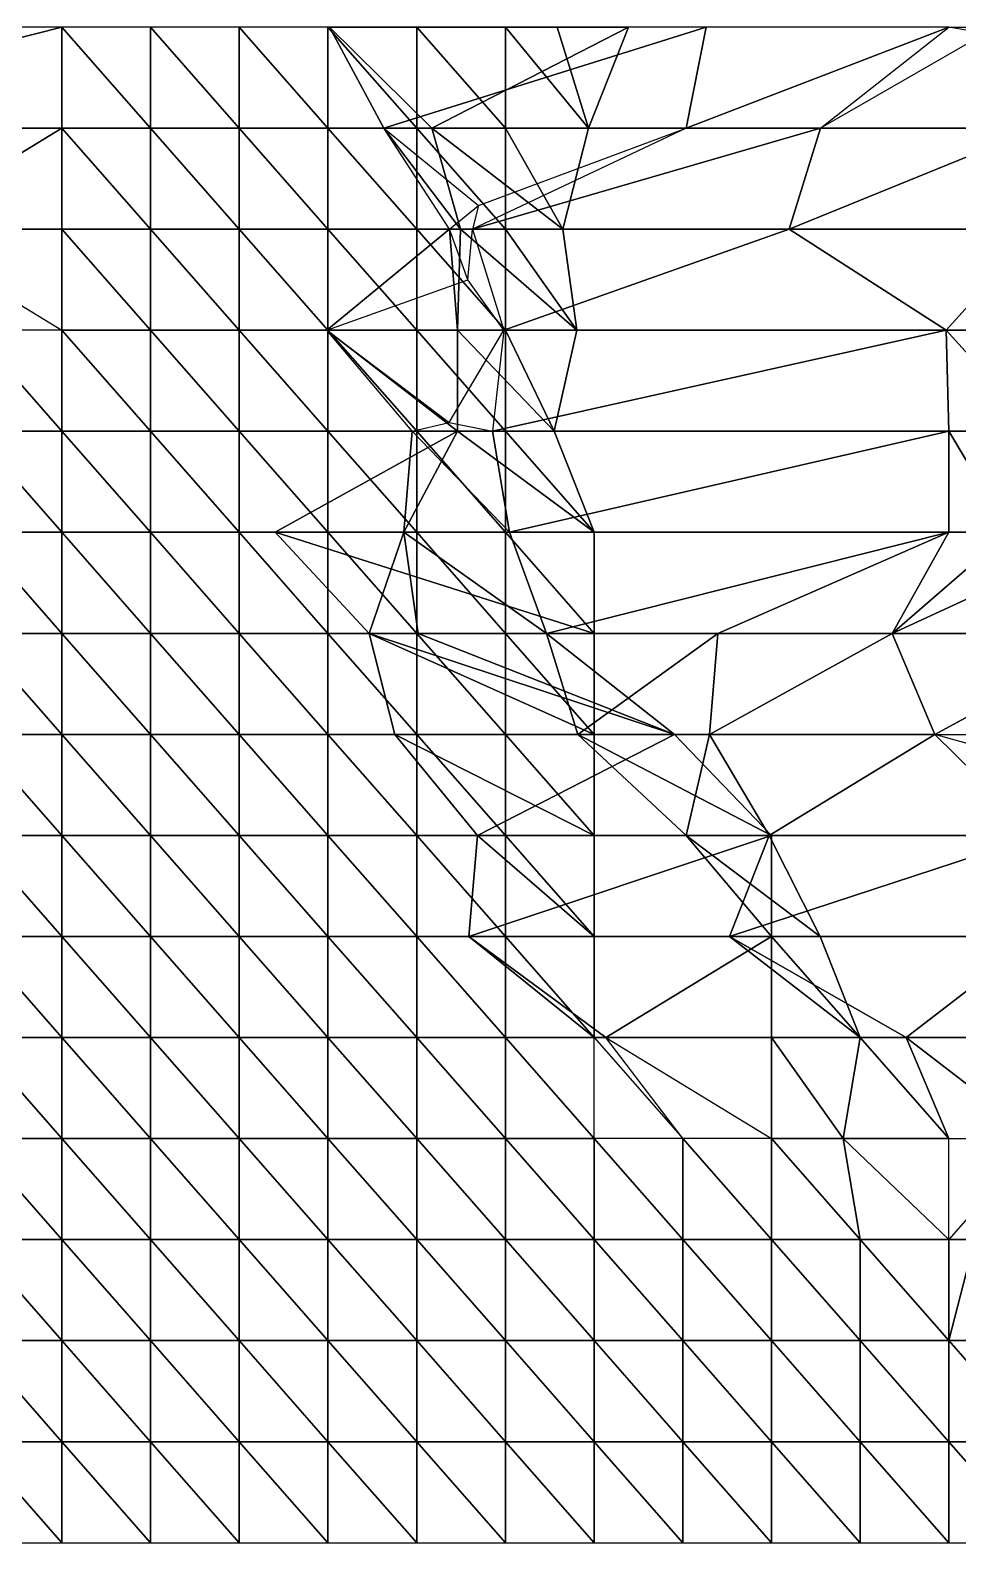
# Model space of a CAD drawing. Header units: metres. Extents: x -317 to 276, y -240 to 234.
# Drawn here: x 179.4 to 234.4, y -240 to -150.2 of the extents above; entities that cross this region are included whole.
import ezdxf

# ---------------------------------------------------------------- set-up
doc = ezdxf.new("R2010")
doc.units = ezdxf.units.M

msp = doc.modelspace()

# ---------------------------------------------------------------- linework, layer by layer
for points in [[(157.53711, -156, -617.8545), (181.2464, -156, -586.9699), (181.2464, -150, -586.9699), (181.2465, -149.9999, -586.9698)], [(157.53711, -156, -617.8545), (181.2464, -150, -586.9699), (162.7826, -150, -608.2527), (162.7827, -149.9999, -608.25256)], [(181.2464, -150, -586.9699), (186.5119, -156, -589.84644), (186.5119, -150, -589.84644), (186.51201, -149.9999, -589.8463)], [(181.2464, -150, -586.9699), (181.2464, -156, -586.9699), (186.5119, -156, -589.84644), (186.51201, -155.9999, -589.8463)], [(186.5119, -150, -589.84644), (191.7774, -156, -592.723), (191.7774, -150, -592.723), (191.77751, -149.9999, -592.7229)], [(186.5119, -150, -589.84644), (186.5119, -156, -589.84644), (191.7774, -156, -592.723), (191.77751, -155.9999, -592.7229)], [(191.7774, -150, -592.723), (197.04291, -156, -595.5996), (197.04291, -150, -595.5996), (197.04301, -149.9999, -595.5995)], [(191.7774, -150, -592.723), (191.7774, -156, -592.723), (197.04291, -156, -595.5996), (197.04301, -155.9999, -595.5995)], [(197.04291, -150, -595.5996), (202.30835, -156, -598.47614), (202.30835, -150, -598.47614), (202.30846, -149.9999, -598.476)], [(197.04291, -150, -595.5996), (197.04291, -156, -595.5996), (202.30835, -156, -598.47614), (202.30846, -155.9999, -598.476)], [(203.21448, -156, -634.3624), (200.35791, -156, -652.1063), (197.14294, -150, -657.9913), (197.14305, -149.9999, -657.99115)], [(203.21448, -156, -634.3624), (197.14294, -150, -657.9913), (214.8899, -150, -612.9907), (214.89, -149.9999, -612.9906)], [(200.35791, -156, -652.1063), (219.49854, -150, -629.5846), (197.14294, -150, -657.9913), (197.14305, -149.9999, -657.99115)], [(200.35791, -156, -652.1063), (218.31409, -156, -631.7527), (219.49854, -150, -629.5846), (219.49864, -149.9999, -629.5845)], [(202.30835, -150, -598.47614), (207.57385, -156, -601.35266), (207.57385, -150, -601.35266), (207.57396, -149.9999, -601.35254)], [(202.30835, -150, -598.47614), (202.30835, -156, -598.47614), (207.57385, -156, -601.35266), (207.57396, -155.9999, -601.35254)], [(212.50098, -156, -604.84875), (203.21448, -156, -634.3624), (214.8899, -150, -612.9907), (214.89, -149.9999, -612.9906)], [(207.57385, -150, -601.35266), (212.50098, -156, -604.84875), (210.63965, -150, -608.2558), (210.63976, -149.9999, -608.2557)], [(207.57385, -150, -601.35266), (207.57385, -156, -601.35266), (212.50098, -156, -604.84875), (212.50108, -155.9999, -604.84863)], [(212.50098, -156, -604.84875), (214.8899, -150, -612.9907), (210.63965, -150, -608.2558), (210.63976, -149.9999, -608.2557)], [(218.31409, -156, -631.7527), (226.28693, -156, -629.6735), (233.90137, -150, -615.7355), (233.90147, -149.9999, -615.73535)], [(218.31409, -156, -631.7527), (233.90137, -150, -615.7355), (219.49854, -150, -629.5846), (219.49864, -149.9999, -629.5845)], [(236.05823, -150.375, -618.04486), (226.28693, -156, -629.6735), (239.16687, -156, -618.612), (239.16698, -155.9999, -618.6119)], [(238.65924, -150, -619.5412), (236.05823, -150.375, -618.04486), (233.90137, -150, -615.7355), (233.90147, -149.9999, -615.73535)], [(171.41223, -162, -592.4562), (181.2464, -156, -586.9699), (157.53711, -156, -617.8545), (157.53722, -155.9999, -617.8544)], [(171.41223, -162, -592.4562), (181.2464, -162, -586.9699), (181.2464, -156, -586.9699), (181.2465, -155.9999, -586.9698)], [(181.2464, -156, -586.9699), (186.5119, -162, -589.84644), (186.5119, -156, -589.84644), (186.51201, -155.9999, -589.8463)], [(181.2464, -156, -586.9699), (181.2464, -162, -586.9699), (186.5119, -162, -589.84644), (186.51201, -161.9999, -589.8463)], [(186.5119, -156, -589.84644), (191.7774, -162, -592.723), (191.7774, -156, -592.723), (191.77751, -155.9999, -592.7229)], [(186.5119, -156, -589.84644), (186.5119, -162, -589.84644), (191.7774, -162, -592.723), (191.77751, -161.9999, -592.7229)], [(191.7774, -156, -592.723), (197.04291, -162, -595.5996), (197.04291, -156, -595.5996), (197.04301, -155.9999, -595.5995)], [(191.7774, -156, -592.723), (191.7774, -162, -592.723), (197.04291, -162, -595.5996), (197.04301, -161.9999, -595.5995)], [(197.04291, -156, -595.5996), (202.30835, -162, -598.47614), (202.30835, -156, -598.47614), (202.30846, -155.9999, -598.476)], [(197.04291, -156, -595.5996), (197.04291, -162, -595.5996), (202.30835, -162, -598.47614), (202.30846, -161.9999, -598.476)], [(204.90656, -162, -631.2651), (204.24976, -162, -644.98236), (200.35791, -156, -652.1063), (200.35802, -155.9999, -652.1062)], [(204.90656, -162, -631.2651), (200.35791, -156, -652.1063), (203.21448, -156, -634.3624), (203.21458, -155.9999, -634.3623)], [(200.35791, -156, -652.1063), (205.96912, -160.59183, -648.0926), (218.31409, -156, -631.7527), (218.3142, -155.9999, -631.75256)], [(202.30835, -156, -598.47614), (207.57385, -162, -601.35266), (207.57385, -156, -601.35266), (207.57396, -155.9999, -601.35254)], [(202.30835, -156, -598.47614), (202.30835, -162, -598.47614), (207.57385, -162, -601.35266), (207.57396, -161.9999, -601.35254)], [(210.97809, -162, -607.63635), (204.90656, -162, -631.2651), (203.21448, -156, -634.3624), (203.21458, -155.9999, -634.3623)], [(210.97809, -162, -607.63635), (203.21448, -156, -634.3624), (212.50098, -156, -604.84875), (212.50108, -155.9999, -604.84863)], [(205.62341, -162, -654.98285), (224.42566, -162, -633.08057), (226.28693, -156, -629.6735), (226.28703, -155.9999, -629.6734)], [(205.62341, -162, -654.98285), (226.28693, -156, -629.6735), (218.31409, -156, -631.7527), (218.3142, -155.9999, -631.75256)], [(207.57385, -156, -601.35266), (210.97809, -162, -607.63635), (212.50098, -156, -604.84875), (212.50108, -155.9999, -604.84863)], [(207.57385, -156, -601.35266), (207.57385, -162, -601.35266), (210.97809, -162, -607.63635), (210.9782, -161.9999, -607.6362)], [(224.42566, -162, -633.08057), (239.16687, -162, -618.612), (239.16687, -156, -618.612), (239.16698, -155.9999, -618.6119)], [(224.42566, -162, -633.08057), (239.16687, -156, -618.612), (226.28693, -156, -629.6735), (226.28703, -155.9999, -629.6734)], [(205.96912, -160.59183, -648.0926), (205.62341, -162, -654.98285), (204.24976, -162, -644.98236), (204.24986, -161.9999, -644.98224)], [(171.41223, -162, -592.4562), (181.2464, -168, -586.9699), (181.2464, -162, -586.9699), (181.2465, -161.9999, -586.9698)], [(181.2464, -162, -586.9699), (186.5119, -168, -589.84644), (186.5119, -162, -589.84644), (186.51201, -161.9999, -589.8463)], [(181.2464, -162, -586.9699), (181.2464, -168, -586.9699), (186.5119, -168, -589.84644), (186.51201, -167.9999, -589.8463)], [(186.5119, -162, -589.84644), (191.7774, -168, -592.723), (191.7774, -162, -592.723), (191.77751, -161.9999, -592.7229)], [(186.5119, -162, -589.84644), (186.5119, -168, -589.84644), (191.7774, -168, -592.723), (191.77751, -167.9999, -592.7229)], [(191.7774, -162, -592.723), (197.04291, -168, -595.5996), (197.04291, -162, -595.5996), (197.04301, -161.9999, -595.5995)], [(191.7774, -162, -592.723), (191.7774, -168, -592.723), (197.04291, -168, -595.5996), (197.04301, -167.9999, -595.5995)], [(204.7373, -168, -631.5748), (196.97375, -168, -658.30096), (204.24976, -162, -644.98236), (204.24986, -161.9999, -644.98224)], [(204.24976, -162, -644.98236), (196.97375, -168, -658.30096), (205.34357, -165, -652.9457), (205.34367, -164.9999, -652.94556)], [(197.04291, -162, -595.5996), (202.30835, -168, -598.47614), (202.30835, -162, -598.47614), (202.30846, -161.9999, -598.476)], [(197.04291, -162, -595.5996), (197.04291, -168, -595.5996), (202.30835, -168, -598.47614), (202.30846, -167.9999, -598.476)], [(202.30835, -162, -598.47614), (207.57385, -168, -601.35266), (207.57385, -162, -601.35266), (207.57396, -161.9999, -601.35254)], [(202.30835, -162, -598.47614), (202.30835, -168, -598.47614), (207.57385, -168, -601.35266), (207.57396, -167.9999, -601.35254)], [(204.7373, -168, -631.5748), (204.24976, -162, -644.98236), (204.90656, -162, -631.2651), (204.90666, -161.9999, -631.26495)], [(211.8241, -168, -606.08765), (204.7373, -168, -631.5748), (204.90656, -162, -631.2651), (204.90666, -161.9999, -631.26495)], [(211.8241, -168, -606.08765), (204.90656, -162, -631.2651), (210.97809, -162, -607.63635), (210.9782, -161.9999, -607.6362)], [(207.48474, -168, -651.57574), (205.34357, -165, -652.9457), (205.62341, -162, -654.98285), (205.62352, -161.9999, -654.9827)], [(207.48474, -168, -651.57574), (224.42566, -162, -633.08057), (205.62341, -162, -654.98285), (205.62352, -161.9999, -654.9827)], [(207.48474, -168, -651.57574), (233.73212, -168, -616.04517), (224.42566, -162, -633.08057), (224.42577, -161.9999, -633.08044)], [(207.57385, -162, -601.35266), (211.8241, -168, -606.08765), (210.97809, -162, -607.63635), (210.9782, -161.9999, -607.6362)], [(207.57385, -162, -601.35266), (207.57385, -168, -601.35266), (211.8241, -168, -606.08765), (211.8242, -167.9999, -606.0875)], [(233.73212, -168, -616.04517), (239.16687, -162, -618.612), (224.42566, -162, -633.08057), (224.42577, -161.9999, -633.08044)], [(233.73212, -168, -616.04517), (239.16687, -168, -618.612), (239.16687, -162, -618.612), (239.16698, -161.9999, -618.6119)], [(175.9809, -168, -584.0934), (181.2464, -174, -586.9699), (181.2464, -168, -586.9699), (181.2465, -167.9999, -586.9698)], [(175.9809, -168, -584.0934), (175.9809, -174, -584.0934), (181.2464, -174, -586.9699), (181.2465, -173.9999, -586.9698)], [(181.2464, -168, -586.9699), (186.5119, -174, -589.84644), (186.5119, -168, -589.84644), (186.51201, -167.9999, -589.8463)], [(181.2464, -168, -586.9699), (181.2464, -174, -586.9699), (186.5119, -174, -589.84644), (186.51201, -173.9999, -589.8463)], [(186.5119, -168, -589.84644), (191.7774, -174, -592.723), (191.7774, -168, -592.723), (191.77751, -167.9999, -592.7229)], [(186.5119, -168, -589.84644), (186.5119, -174, -589.84644), (191.7774, -174, -592.723), (191.77751, -173.9999, -592.7229)], [(191.7774, -168, -592.723), (197.04291, -174, -595.5996), (197.04291, -168, -595.5996), (197.04301, -167.9999, -595.5995)], [(191.7774, -168, -592.723), (191.7774, -174, -592.723), (197.04291, -174, -595.5996), (197.04301, -173.9999, -595.5995)], [(204.7373, -174, -631.5748), (202.04999, -174, -649.0089), (196.97375, -168, -658.30096), (196.97386, -167.9999, -658.30084)], [(204.7373, -174, -631.5748), (196.97375, -168, -658.30096), (204.7373, -168, -631.5748), (204.73741, -167.9999, -631.5747)], [(196.97375, -168, -658.30096), (204.23486, -173.47058, -651.2671), (207.48474, -168, -651.57574), (207.48485, -167.9999, -651.5756)], [(197.04291, -168, -595.5996), (202.30835, -174, -598.47614), (202.30835, -168, -598.47614), (202.30846, -167.9999, -598.476)], [(197.04291, -168, -595.5996), (197.04291, -174, -595.5996), (202.30835, -174, -598.47614), (202.30846, -173.9999, -598.476)], [(202.30835, -168, -598.47614), (207.57385, -174, -601.35266), (207.57385, -168, -601.35266), (207.57396, -167.9999, -601.35254)], [(202.30835, -168, -598.47614), (202.30835, -174, -598.47614), (207.57385, -174, -601.35266), (207.57396, -173.9999, -601.35254)], [(210.47046, -174, -608.56555), (204.7373, -174, -631.5748), (204.7373, -168, -631.5748), (204.73741, -167.9999, -631.5747)], [(210.47046, -174, -608.56555), (204.7373, -168, -631.5748), (211.8241, -168, -606.08765), (211.8242, -167.9999, -606.0875)], [(206.80786, -174, -652.8147), (233.90137, -174, -615.7355), (233.73212, -168, -616.04517), (233.73222, -167.9999, -616.04504)], [(206.80786, -174, -652.8147), (233.73212, -168, -616.04517), (207.48474, -168, -651.57574), (207.48485, -167.9999, -651.5756)], [(207.57385, -168, -601.35266), (210.47046, -174, -608.56555), (211.8241, -168, -606.08765), (211.8242, -167.9999, -606.0875)], [(207.57385, -168, -601.35266), (207.57385, -174, -601.35266), (210.47046, -174, -608.56555), (210.47057, -173.9999, -608.5654)], [(233.73212, -168, -616.04517), (239.16687, -174, -618.612), (239.16687, -168, -618.612), (239.16698, -167.9999, -618.6119)], [(233.73212, -168, -616.04517), (233.90137, -174, -615.7355), (239.16687, -174, -618.612), (239.16698, -173.9999, -618.6119)], [(175.9809, -174, -584.0934), (181.2464, -180, -586.9699), (181.2464, -174, -586.9699), (181.2465, -173.9999, -586.9698)], [(175.9809, -174, -584.0934), (175.9809, -180, -584.0934), (181.2464, -180, -586.9699), (181.2465, -179.9999, -586.9698)], [(181.2464, -174, -586.9699), (186.5119, -180, -589.84644), (186.5119, -174, -589.84644), (186.51201, -173.9999, -589.8463)], [(181.2464, -174, -586.9699), (181.2464, -180, -586.9699), (186.5119, -180, -589.84644), (186.51201, -179.9999, -589.8463)], [(186.5119, -174, -589.84644), (191.7774, -180, -592.723), (191.7774, -174, -592.723), (191.77751, -173.9999, -592.7229)], [(186.5119, -174, -589.84644), (186.5119, -180, -589.84644), (191.7774, -180, -592.723), (191.77751, -179.9999, -592.7229)], [(191.7774, -174, -592.723), (197.04291, -180, -595.5996), (197.04291, -174, -595.5996), (197.04301, -173.9999, -595.5995)], [(191.7774, -174, -592.723), (191.7774, -180, -592.723), (197.04291, -180, -595.5996), (197.04301, -179.9999, -595.5995)], [(212.83936, -180, -604.22925), (193.90796, -180, -651.3979), (204.7373, -174, -631.5748), (204.73741, -173.9999, -631.5747)], [(204.7373, -174, -631.5748), (193.90796, -180, -651.3979), (201.54236, -180, -649.9381), (201.54247, -179.9999, -649.938)], [(197.04291, -174, -595.5996), (202.30835, -180, -598.47614), (202.30835, -174, -598.47614), (202.30846, -173.9999, -598.476)], [(197.04291, -174, -595.5996), (197.04291, -180, -595.5996), (202.30835, -180, -598.47614), (202.30846, -179.9999, -598.476)], [(204.7373, -174, -631.5748), (201.54236, -180, -649.9381), (202.04999, -174, -649.0089), (202.0501, -173.9999, -649.0088)], [(202.04999, -174, -649.0089), (201.54236, -180, -649.9381), (207.82312, -180, -650.9563), (207.82323, -179.9999, -650.9562)], [(204.23486, -173.47058, -651.2671), (206.80786, -174, -652.8147), (202.04999, -174, -649.0089), (202.0501, -173.9999, -649.0088)], [(202.04999, -174, -649.0089), (207.82312, -180, -650.9563), (206.80786, -174, -652.8147), (206.80797, -173.9999, -652.8146)], [(202.30835, -174, -598.47614), (207.57385, -180, -601.35266), (207.57385, -174, -601.35266), (207.57396, -173.9999, -601.35254)], [(202.30835, -174, -598.47614), (202.30835, -180, -598.47614), (207.57385, -180, -601.35266), (207.57396, -179.9999, -601.35254)], [(212.83936, -180, -604.22925), (204.7373, -174, -631.5748), (210.47046, -174, -608.56555), (210.47057, -173.9999, -608.5654)], [(207.82312, -180, -650.9563), (233.90137, -174, -615.7355), (206.80786, -174, -652.8147), (206.80797, -173.9999, -652.8146)], [(207.57385, -174, -601.35266), (212.83936, -180, -604.22925), (210.47046, -174, -608.56555), (210.47057, -173.9999, -608.5654)], [(207.57385, -174, -601.35266), (207.57385, -180, -601.35266), (212.83936, -180, -604.22925), (212.83946, -179.9999, -604.2291)], [(207.82312, -180, -650.9563), (233.90137, -180, -615.7355), (233.90137, -174, -615.7355), (233.90147, -173.9999, -615.73535)], [(233.90137, -174, -615.7355), (237.47473, -180, -621.70935), (239.16687, -174, -618.612), (239.16698, -173.9999, -618.6119)], [(233.90137, -174, -615.7355), (233.90137, -180, -615.7355), (237.47473, -180, -621.70935), (237.47484, -179.9999, -621.7092)], [(175.9809, -180, -584.0934), (181.2464, -186, -586.9699), (181.2464, -180, -586.9699), (181.2465, -179.9999, -586.9698)], [(175.9809, -180, -584.0934), (175.9809, -186, -584.0934), (181.2464, -186, -586.9699), (181.2465, -185.9999, -586.9698)], [(181.2464, -180, -586.9699), (186.5119, -186, -589.84644), (186.5119, -180, -589.84644), (186.51201, -179.9999, -589.8463)], [(181.2464, -180, -586.9699), (181.2464, -186, -586.9699), (186.5119, -186, -589.84644), (186.51201, -185.9999, -589.8463)], [(186.5119, -180, -589.84644), (191.7774, -186, -592.723), (191.7774, -180, -592.723), (191.77751, -179.9999, -592.7229)], [(186.5119, -180, -589.84644), (186.5119, -186, -589.84644), (191.7774, -186, -592.723), (191.77751, -185.9999, -592.7229)], [(191.7774, -180, -592.723), (197.04291, -186, -595.5996), (197.04291, -180, -595.5996), (197.04301, -179.9999, -595.5995)], [(191.7774, -180, -592.723), (191.7774, -186, -592.723), (197.04291, -186, -595.5996), (197.04301, -185.9999, -595.5995)], [(212.83936, -186, -604.22925), (199.49182, -186, -641.17664), (193.90796, -180, -651.3979), (193.90807, -179.9999, -651.39777)], [(212.83936, -186, -604.22925), (193.90796, -180, -651.3979), (212.83936, -180, -604.22925), (212.83946, -179.9999, -604.2291)], [(201.54236, -180, -649.9381), (193.90796, -180, -651.3979), (199.49182, -186, -641.17664), (199.49193, -185.9999, -641.1765)], [(197.04291, -180, -595.5996), (202.30835, -186, -598.47614), (202.30835, -180, -598.47614), (202.30846, -179.9999, -598.476)], [(197.04291, -180, -595.5996), (197.04291, -186, -595.5996), (202.30835, -186, -598.47614), (202.30846, -185.9999, -598.476)], [(201.54236, -180, -649.9381), (199.49182, -186, -641.17664), (202.38843, -186, -648.38947), (202.38853, -185.9999, -648.38934)], [(201.54236, -180, -649.9381), (210.02283, -186, -646.92975), (207.82312, -180, -650.9563), (207.82323, -179.9999, -650.9562)], [(201.54236, -180, -649.9381), (202.38843, -186, -648.38947), (210.02283, -186, -646.92975), (210.02293, -185.9999, -646.9296)], [(202.30835, -180, -598.47614), (207.57385, -186, -601.35266), (207.57385, -180, -601.35266), (207.57396, -179.9999, -601.35254)], [(202.30835, -180, -598.47614), (202.30835, -186, -598.47614), (207.57385, -186, -601.35266), (207.57396, -185.9999, -601.35254)], [(207.57385, -180, -601.35266), (212.83936, -186, -604.22925), (212.83936, -180, -604.22925), (212.83946, -179.9999, -604.2291)], [(207.57385, -180, -601.35266), (207.57385, -186, -601.35266), (212.83936, -186, -604.22925), (212.83946, -185.9999, -604.2291)], [(210.02283, -186, -646.92975), (233.90137, -180, -615.7355), (207.82312, -180, -650.9563), (207.82323, -179.9999, -650.9562)], [(210.02283, -186, -646.92975), (220.19543, -186, -640.824), (233.90137, -180, -615.7355), (233.90147, -179.9999, -615.73535)], [(233.90137, -180, -615.7355), (220.19543, -186, -640.824), (230.53717, -186, -634.40845), (230.53728, -185.9999, -634.4083)], [(233.90137, -180, -615.7355), (230.53717, -186, -634.40845), (237.47473, -180, -621.70935), (237.47484, -179.9999, -621.7092)], [(230.53717, -186, -634.40845), (244.09393, -186, -622.10803), (243.5863, -180, -623.03723), (243.58641, -179.9999, -623.0371)], [(230.53717, -186, -634.40845), (243.5863, -180, -623.03723), (237.47473, -180, -621.70935), (237.47484, -179.9999, -621.7092)], [(175.9809, -186, -584.0934), (181.2464, -192, -586.9699), (181.2464, -186, -586.9699), (181.2465, -185.9999, -586.9698)], [(175.9809, -186, -584.0934), (175.9809, -192, -584.0934), (181.2464, -192, -586.9699), (181.2465, -191.9999, -586.9698)], [(181.2464, -186, -586.9699), (186.5119, -192, -589.84644), (186.5119, -186, -589.84644), (186.51201, -185.9999, -589.8463)], [(181.2464, -186, -586.9699), (181.2464, -192, -586.9699), (186.5119, -192, -589.84644), (186.51201, -191.9999, -589.8463)], [(186.5119, -186, -589.84644), (191.7774, -192, -592.723), (191.7774, -186, -592.723), (191.77751, -185.9999, -592.7229)], [(186.5119, -186, -589.84644), (186.5119, -192, -589.84644), (191.7774, -192, -592.723), (191.77751, -191.9999, -592.7229)], [(191.7774, -186, -592.723), (197.04291, -192, -595.5996), (197.04291, -186, -595.5996), (197.04301, -185.9999, -595.5995)], [(191.7774, -186, -592.723), (191.7774, -192, -592.723), (197.04291, -192, -595.5996), (197.04301, -191.9999, -595.5995)], [(197.04291, -186, -595.5996), (202.30835, -192, -598.47614), (202.30835, -186, -598.47614), (202.30846, -185.9999, -598.476)], [(197.04291, -186, -595.5996), (197.04291, -192, -595.5996), (202.30835, -192, -598.47614), (202.30846, -191.9999, -598.476)], [(212.83936, -192, -604.22925), (201.01471, -192, -638.38904), (199.49182, -186, -641.17664), (199.49193, -185.9999, -641.1765)], [(212.83936, -192, -604.22925), (199.49182, -186, -641.17664), (212.83936, -186, -604.22925), (212.83946, -185.9999, -604.2291)], [(217.61725, -192, -620.5133), (202.38843, -186, -648.38947), (199.49182, -186, -641.17664), (199.49193, -185.9999, -641.1765)], [(217.61725, -192, -620.5133), (199.49182, -186, -641.17664), (201.01471, -192, -638.38904), (201.01482, -191.9999, -638.3889)], [(202.30835, -186, -598.47614), (207.57385, -192, -601.35266), (207.57385, -186, -601.35266), (207.57396, -185.9999, -601.35254)], [(202.30835, -186, -598.47614), (202.30835, -192, -598.47614), (207.57385, -192, -601.35266), (207.57396, -191.9999, -601.35254)], [(210.02283, -186, -646.92975), (202.38843, -186, -648.38947), (217.61725, -192, -620.5133), (217.61736, -191.9999, -620.5132)], [(207.57385, -186, -601.35266), (212.83936, -192, -604.22925), (212.83936, -186, -604.22925), (212.83946, -185.9999, -604.2291)], [(207.57385, -186, -601.35266), (207.57385, -192, -601.35266), (212.83936, -192, -604.22925), (212.83946, -191.9999, -604.2291)], [(211.88416, -192, -643.52264), (220.19543, -186, -640.824), (210.02283, -186, -646.92975), (210.02293, -185.9999, -646.9296)], [(210.02283, -186, -646.92975), (217.61725, -192, -620.5133), (211.88416, -192, -643.52264), (211.88426, -191.9999, -643.5225)], [(211.88416, -192, -643.52264), (219.6878, -192, -641.7532), (220.19543, -186, -640.824), (220.19554, -185.9999, -640.82385)], [(219.6878, -192, -641.7532), (233.07532, -192, -629.76245), (230.53717, -186, -634.40845), (230.53728, -185.9999, -634.4083)], [(219.6878, -192, -641.7532), (230.53717, -186, -634.40845), (220.19543, -186, -640.824), (220.19554, -185.9999, -640.82385)], [(233.07532, -192, -629.76245), (244.09393, -186, -622.10803), (230.53717, -186, -634.40845), (230.53728, -185.9999, -634.4083)], [(233.07532, -192, -629.76245), (244.09393, -192, -622.10803), (244.09393, -186, -622.10803), (244.09404, -185.9999, -622.1079)], [(175.9809, -192, -584.0934), (181.2464, -198, -586.9699), (181.2464, -192, -586.9699), (181.2465, -191.9999, -586.9698)], [(175.9809, -192, -584.0934), (175.9809, -198, -584.0934), (181.2464, -198, -586.9699), (181.2465, -197.9999, -586.9698)], [(181.2464, -192, -586.9699), (186.5119, -198, -589.84644), (186.5119, -192, -589.84644), (186.51201, -191.9999, -589.8463)], [(181.2464, -192, -586.9699), (181.2464, -198, -586.9699), (186.5119, -198, -589.84644), (186.51201, -197.9999, -589.8463)], [(186.5119, -192, -589.84644), (191.7774, -198, -592.723), (191.7774, -192, -592.723), (191.77751, -191.9999, -592.7229)], [(186.5119, -192, -589.84644), (186.5119, -198, -589.84644), (191.7774, -198, -592.723), (191.77751, -197.9999, -592.7229)], [(191.7774, -192, -592.723), (197.04291, -198, -595.5996), (197.04291, -192, -595.5996), (197.04301, -191.9999, -595.5995)], [(191.7774, -192, -592.723), (191.7774, -198, -592.723), (197.04291, -198, -595.5996), (197.04301, -197.9999, -595.5995)], [(197.04291, -192, -595.5996), (202.30835, -198, -598.47614), (202.30835, -192, -598.47614), (202.30846, -191.9999, -598.476)], [(197.04291, -192, -595.5996), (197.04291, -198, -595.5996), (202.30835, -198, -598.47614), (202.30846, -197.9999, -598.476)], [(212.83936, -198, -604.22925), (205.92181, -198, -629.4067), (201.01471, -192, -638.38904), (201.01482, -191.9999, -638.3889)], [(212.83936, -198, -604.22925), (201.01471, -192, -638.38904), (212.83936, -192, -604.22925), (212.83946, -191.9999, -604.2291)], [(205.92181, -198, -629.4067), (217.61725, -192, -620.5133), (201.01471, -192, -638.38904), (201.01482, -191.9999, -638.3889)], [(202.30835, -192, -598.47614), (207.57385, -198, -601.35266), (207.57385, -192, -601.35266), (207.57396, -191.9999, -601.35254)], [(202.30835, -192, -598.47614), (202.30835, -198, -598.47614), (207.57385, -198, -601.35266), (207.57396, -197.9999, -601.35254)], [(205.92181, -198, -629.4067), (223.37036, -198, -609.9823), (217.61725, -192, -620.5133), (217.61736, -191.9999, -620.5132)], [(207.57385, -192, -601.35266), (212.83936, -198, -604.22925), (212.83936, -192, -604.22925), (212.83946, -191.9999, -604.2291)], [(207.57385, -192, -601.35266), (207.57385, -198, -601.35266), (212.83936, -198, -604.22925), (212.83946, -197.9999, -604.2291)], [(223.37036, -198, -609.9823), (218.31409, -198, -631.7527), (211.88416, -192, -643.52264), (211.88426, -191.9999, -643.5225)], [(223.37036, -198, -609.9823), (211.88416, -192, -643.52264), (217.61725, -192, -620.5133), (217.61736, -191.9999, -620.5132)], [(219.6878, -192, -641.7532), (211.88416, -192, -643.52264), (218.31409, -198, -631.7527), (218.3142, -197.9999, -631.75256)], [(219.6878, -192, -641.7532), (218.31409, -198, -631.7527), (223.24121, -198, -635.2487), (223.24132, -197.9999, -635.2486)], [(223.24121, -198, -635.2487), (233.07532, -192, -629.76245), (219.6878, -192, -641.7532), (219.68791, -191.9999, -641.75305)], [(223.24121, -198, -635.2487), (239.16687, -198, -618.612), (233.07532, -192, -629.76245), (233.07542, -191.9999, -629.7623)], [(239.16687, -198, -618.612), (243.79614, -195, -622.3149), (233.07532, -192, -629.76245), (233.07542, -191.9999, -629.7623)], [(175.9809, -198, -584.0934), (181.2464, -204, -586.9699), (181.2464, -198, -586.9699), (181.2465, -197.9999, -586.9698)], [(175.9809, -198, -584.0934), (175.9809, -204, -584.0934), (181.2464, -204, -586.9699), (181.2465, -203.9999, -586.9698)], [(181.2464, -198, -586.9699), (186.5119, -204, -589.84644), (186.5119, -198, -589.84644), (186.51201, -197.9999, -589.8463)], [(181.2464, -198, -586.9699), (181.2464, -204, -586.9699), (186.5119, -204, -589.84644), (186.51201, -203.9999, -589.8463)], [(186.5119, -198, -589.84644), (191.7774, -204, -592.723), (191.7774, -198, -592.723), (191.77751, -197.9999, -592.7229)], [(186.5119, -198, -589.84644), (186.5119, -204, -589.84644), (191.7774, -204, -592.723), (191.77751, -203.9999, -592.7229)], [(191.7774, -198, -592.723), (197.04291, -204, -595.5996), (197.04291, -198, -595.5996), (197.04301, -197.9999, -595.5995)], [(191.7774, -198, -592.723), (191.7774, -204, -592.723), (197.04291, -204, -595.5996), (197.04301, -203.9999, -595.5995)], [(197.04291, -198, -595.5996), (202.30835, -204, -598.47614), (202.30835, -198, -598.47614), (202.30846, -197.9999, -598.476)], [(197.04291, -198, -595.5996), (197.04291, -204, -595.5996), (202.30835, -204, -598.47614), (202.30846, -203.9999, -598.476)], [(202.30835, -198, -598.47614), (207.57385, -204, -601.35266), (207.57385, -198, -601.35266), (207.57396, -197.9999, -601.35254)], [(202.30835, -198, -598.47614), (202.30835, -204, -598.47614), (207.57385, -204, -601.35266), (207.57396, -203.9999, -601.35254)], [(212.83936, -204, -604.22925), (205.41418, -204, -630.3359), (205.92181, -198, -629.4067), (205.92192, -197.9999, -629.40656)], [(205.41418, -204, -630.3359), (223.37036, -204, -609.9823), (223.37036, -198, -609.9823), (223.37047, -197.9999, -609.9822)], [(205.41418, -204, -630.3359), (223.37036, -198, -609.9823), (205.92181, -198, -629.4067), (205.92192, -197.9999, -629.40656)], [(212.83936, -204, -604.22925), (205.92181, -198, -629.4067), (212.83936, -198, -604.22925), (212.83946, -197.9999, -604.2291)], [(207.57385, -198, -601.35266), (212.83936, -204, -604.22925), (212.83936, -198, -604.22925), (212.83946, -197.9999, -604.2291)], [(207.57385, -198, -601.35266), (207.57385, -204, -601.35266), (212.83936, -204, -604.22925), (212.83946, -203.9999, -604.2291)], [(223.37036, -204, -609.9823), (226.2669, -204, -617.1952), (218.31409, -198, -631.7527), (218.3142, -197.9999, -631.75256)], [(223.37036, -204, -609.9823), (218.31409, -198, -631.7527), (223.37036, -198, -609.9823), (223.37047, -197.9999, -609.9822)], [(226.2669, -204, -617.1952), (223.24121, -198, -635.2487), (218.31409, -198, -631.7527), (218.3142, -197.9999, -631.75256)], [(226.2669, -204, -617.1952), (220.87225, -204, -639.585), (223.24121, -198, -635.2487), (223.24132, -197.9999, -635.2486)], [(220.87225, -204, -639.585), (239.16687, -204, -618.612), (239.16687, -198, -618.612), (239.16698, -197.9999, -618.6119)], [(220.87225, -204, -639.585), (239.16687, -198, -618.612), (223.24121, -198, -635.2487), (223.24132, -197.9999, -635.2486)], [(175.9809, -204, -584.0934), (181.2464, -210, -586.9699), (181.2464, -204, -586.9699), (181.2465, -203.9999, -586.9698)], [(175.9809, -204, -584.0934), (175.9809, -210, -584.0934), (181.2464, -210, -586.9699), (181.2465, -209.9999, -586.9698)], [(181.2464, -204, -586.9699), (186.5119, -210, -589.84644), (186.5119, -204, -589.84644), (186.51201, -203.9999, -589.8463)], [(181.2464, -204, -586.9699), (181.2464, -210, -586.9699), (186.5119, -210, -589.84644), (186.51201, -209.9999, -589.8463)], [(186.5119, -204, -589.84644), (191.7774, -210, -592.723), (191.7774, -204, -592.723), (191.77751, -203.9999, -592.7229)], [(186.5119, -204, -589.84644), (186.5119, -210, -589.84644), (191.7774, -210, -592.723), (191.77751, -209.9999, -592.7229)], [(191.7774, -204, -592.723), (197.04291, -210, -595.5996), (197.04291, -204, -595.5996), (197.04301, -203.9999, -595.5995)], [(191.7774, -204, -592.723), (191.7774, -210, -592.723), (197.04291, -210, -595.5996), (197.04301, -209.9999, -595.5995)], [(197.04291, -204, -595.5996), (202.30835, -210, -598.47614), (202.30835, -204, -598.47614), (202.30846, -203.9999, -598.476)], [(197.04291, -204, -595.5996), (197.04291, -210, -595.5996), (202.30835, -210, -598.47614), (202.30846, -209.9999, -598.476)], [(202.30835, -204, -598.47614), (207.57385, -210, -601.35266), (207.57385, -204, -601.35266), (207.57396, -203.9999, -601.35254)], [(202.30835, -204, -598.47614), (202.30835, -210, -598.47614), (207.57385, -210, -601.35266), (207.57396, -209.9999, -601.35254)], [(212.83936, -210, -604.22925), (213.5362, -210, -615.4686), (205.41418, -204, -630.3359), (205.41429, -203.9999, -630.33575)], [(212.83936, -210, -604.22925), (205.41418, -204, -630.3359), (212.83936, -204, -604.22925), (212.83946, -203.9999, -604.2291)], [(213.5362, -210, -615.4686), (223.37036, -204, -609.9823), (205.41418, -204, -630.3359), (205.41429, -203.9999, -630.33575)], [(207.57385, -204, -601.35266), (212.83936, -210, -604.22925), (212.83936, -204, -604.22925), (212.83946, -203.9999, -604.2291)], [(207.57385, -204, -601.35266), (207.57385, -210, -601.35266), (212.83936, -210, -604.22925), (212.83946, -209.9999, -604.2291)], [(213.5362, -210, -615.4686), (223.37036, -210, -609.9823), (223.37036, -204, -609.9823), (223.37047, -203.9999, -609.9822)], [(228.63586, -210, -612.8589), (231.36322, -210, -620.3815), (220.87225, -204, -639.585), (220.87236, -203.9999, -639.5849)], [(228.63586, -210, -612.8589), (220.87225, -204, -639.585), (226.2669, -204, -617.1952), (226.26701, -203.9999, -617.19507)], [(231.36322, -210, -620.3815), (239.16687, -204, -618.612), (220.87225, -204, -639.585), (220.87236, -203.9999, -639.5849)], [(223.37036, -204, -609.9823), (228.63586, -210, -612.8589), (226.2669, -204, -617.1952), (226.26701, -203.9999, -617.19507)], [(223.37036, -204, -609.9823), (223.37036, -210, -609.9823), (228.63586, -210, -612.8589), (228.63597, -209.9999, -612.85876)], [(231.36322, -210, -620.3815), (239.16687, -210, -618.612), (239.16687, -204, -618.612), (239.16698, -203.9999, -618.6119)], [(175.9809, -210, -584.0934), (181.2464, -216, -586.9699), (181.2464, -210, -586.9699), (181.2465, -209.9999, -586.9698)], [(175.9809, -210, -584.0934), (175.9809, -216, -584.0934), (181.2464, -216, -586.9699), (181.2465, -215.9999, -586.9698)], [(181.2464, -210, -586.9699), (186.5119, -216, -589.84644), (186.5119, -210, -589.84644), (186.51201, -209.9999, -589.8463)], [(181.2464, -210, -586.9699), (181.2464, -216, -586.9699), (186.5119, -216, -589.84644), (186.51201, -215.9999, -589.8463)], [(186.5119, -210, -589.84644), (191.7774, -216, -592.723), (191.7774, -210, -592.723), (191.77751, -209.9999, -592.7229)], [(186.5119, -210, -589.84644), (186.5119, -216, -589.84644), (191.7774, -216, -592.723), (191.77751, -215.9999, -592.7229)], [(191.7774, -210, -592.723), (197.04291, -216, -595.5996), (197.04291, -210, -595.5996), (197.04301, -209.9999, -595.5995)], [(191.7774, -210, -592.723), (191.7774, -216, -592.723), (197.04291, -216, -595.5996), (197.04301, -215.9999, -595.5995)], [(197.04291, -210, -595.5996), (202.30835, -216, -598.47614), (202.30835, -210, -598.47614), (202.30846, -209.9999, -598.476)], [(197.04291, -210, -595.5996), (197.04291, -216, -595.5996), (202.30835, -216, -598.47614), (202.30846, -215.9999, -598.476)], [(202.30835, -210, -598.47614), (207.57385, -216, -601.35266), (207.57385, -210, -601.35266), (207.57396, -209.9999, -601.35254)], [(202.30835, -210, -598.47614), (202.30835, -216, -598.47614), (207.57385, -216, -601.35266), (207.57396, -215.9999, -601.35254)], [(207.57385, -210, -601.35266), (212.83936, -216, -604.22925), (212.83936, -210, -604.22925), (212.83946, -209.9999, -604.2291)], [(207.57385, -210, -601.35266), (207.57385, -216, -601.35266), (212.83936, -216, -604.22925), (212.83946, -215.9999, -604.2291)], [(212.83936, -210, -604.22925), (218.10486, -216, -607.1058), (213.5362, -210, -615.4686), (213.5363, -209.9999, -615.4685)], [(213.5362, -210, -615.4686), (223.37036, -216, -609.9823), (223.37036, -210, -609.9823), (223.37047, -209.9999, -609.9822)], [(223.37036, -210, -609.9823), (227.6206, -216, -614.7173), (228.63586, -210, -612.8589), (228.63597, -209.9999, -612.85876)], [(223.37036, -210, -609.9823), (223.37036, -216, -609.9823), (227.6206, -216, -614.7173), (227.62071, -215.9999, -614.71716)], [(228.63586, -210, -612.8589), (227.6206, -216, -614.7173), (233.90137, -216, -615.7355), (233.90147, -215.9999, -615.73535)], [(228.63586, -210, -612.8589), (233.90137, -216, -615.7355), (231.36322, -210, -620.3815), (231.36333, -209.9999, -620.38135)], [(231.36322, -210, -620.3815), (239.16687, -216, -618.612), (239.16687, -210, -618.612), (239.16698, -209.9999, -618.6119)], [(231.36322, -210, -620.3815), (233.90137, -216, -615.7355), (239.16687, -216, -618.612), (239.16698, -215.9999, -618.6119)], [(175.9809, -216, -584.0934), (181.2464, -222, -586.9699), (181.2464, -216, -586.9699), (181.2465, -215.9999, -586.9698)], [(175.9809, -216, -584.0934), (175.9809, -222, -584.0934), (181.2464, -222, -586.9699), (181.2465, -221.9999, -586.9698)], [(181.2464, -216, -586.9699), (186.5119, -222, -589.84644), (186.5119, -216, -589.84644), (186.51201, -215.9999, -589.8463)], [(181.2464, -216, -586.9699), (181.2464, -222, -586.9699), (186.5119, -222, -589.84644), (186.51201, -221.9999, -589.8463)], [(186.5119, -216, -589.84644), (191.7774, -222, -592.723), (191.7774, -216, -592.723), (191.77751, -215.9999, -592.7229)], [(186.5119, -216, -589.84644), (186.5119, -222, -589.84644), (191.7774, -222, -592.723), (191.77751, -221.9999, -592.7229)], [(191.7774, -216, -592.723), (197.04291, -222, -595.5996), (197.04291, -216, -595.5996), (197.04301, -215.9999, -595.5995)], [(191.7774, -216, -592.723), (191.7774, -222, -592.723), (197.04291, -222, -595.5996), (197.04301, -221.9999, -595.5995)], [(197.04291, -216, -595.5996), (202.30835, -222, -598.47614), (202.30835, -216, -598.47614), (202.30846, -215.9999, -598.476)], [(197.04291, -216, -595.5996), (197.04291, -222, -595.5996), (202.30835, -222, -598.47614), (202.30846, -221.9999, -598.476)], [(202.30835, -216, -598.47614), (207.57385, -222, -601.35266), (207.57385, -216, -601.35266), (207.57396, -215.9999, -601.35254)], [(202.30835, -216, -598.47614), (202.30835, -222, -598.47614), (207.57385, -222, -601.35266), (207.57396, -221.9999, -601.35254)], [(207.57385, -216, -601.35266), (212.83936, -222, -604.22925), (212.83936, -216, -604.22925), (212.83946, -215.9999, -604.2291)], [(207.57385, -216, -601.35266), (207.57385, -222, -601.35266), (212.83936, -222, -604.22925), (212.83946, -221.9999, -604.2291)], [(212.83936, -216, -604.22925), (218.10486, -222, -607.1058), (218.10486, -216, -607.1058), (218.10497, -215.9999, -607.10565)], [(212.83936, -216, -604.22925), (212.83936, -222, -604.22925), (218.10486, -222, -607.1058), (218.10497, -221.9999, -607.10565)], [(218.10486, -216, -607.1058), (223.37036, -222, -609.9823), (223.37036, -216, -609.9823), (223.37047, -215.9999, -609.9822)], [(218.10486, -216, -607.1058), (218.10486, -222, -607.1058), (223.37036, -222, -609.9823), (223.37047, -221.9999, -609.9822)], [(223.37036, -216, -609.9823), (228.63586, -222, -612.8589), (227.6206, -216, -614.7173), (227.62071, -215.9999, -614.71716)], [(223.37036, -216, -609.9823), (223.37036, -222, -609.9823), (228.63586, -222, -612.8589), (228.63597, -221.9999, -612.85876)], [(227.6206, -216, -614.7173), (233.90137, -222, -615.7355), (233.90137, -216, -615.7355), (233.90147, -215.9999, -615.73535)], [(227.6206, -216, -614.7173), (228.63586, -222, -612.8589), (233.90137, -222, -615.7355), (233.90147, -221.9999, -615.73535)], [(239.16687, -216, -618.612), (233.90137, -222, -615.7355), (235.44427, -222, -625.42615), (235.44438, -221.9999, -625.426)], [(175.9809, -222, -584.0934), (181.2464, -228, -586.9699), (181.2464, -222, -586.9699), (181.2465, -221.9999, -586.9698)], [(175.9809, -222, -584.0934), (175.9809, -228, -584.0934), (181.2464, -228, -586.9699), (181.2465, -227.9999, -586.9698)], [(181.2464, -222, -586.9699), (186.5119, -228, -589.84644), (186.5119, -222, -589.84644), (186.51201, -221.9999, -589.8463)], [(181.2464, -222, -586.9699), (181.2464, -228, -586.9699), (186.5119, -228, -589.84644), (186.51201, -227.9999, -589.8463)], [(186.5119, -222, -589.84644), (191.7774, -228, -592.723), (191.7774, -222, -592.723), (191.77751, -221.9999, -592.7229)], [(186.5119, -222, -589.84644), (186.5119, -228, -589.84644), (191.7774, -228, -592.723), (191.77751, -227.9999, -592.7229)], [(191.7774, -222, -592.723), (197.04291, -228, -595.5996), (197.04291, -222, -595.5996), (197.04301, -221.9999, -595.5995)], [(191.7774, -222, -592.723), (191.7774, -228, -592.723), (197.04291, -228, -595.5996), (197.04301, -227.9999, -595.5995)], [(197.04291, -222, -595.5996), (202.30835, -228, -598.47614), (202.30835, -222, -598.47614), (202.30846, -221.9999, -598.476)], [(197.04291, -222, -595.5996), (197.04291, -228, -595.5996), (202.30835, -228, -598.47614), (202.30846, -227.9999, -598.476)], [(202.30835, -222, -598.47614), (207.57385, -228, -601.35266), (207.57385, -222, -601.35266), (207.57396, -221.9999, -601.35254)], [(202.30835, -222, -598.47614), (202.30835, -228, -598.47614), (207.57385, -228, -601.35266), (207.57396, -227.9999, -601.35254)], [(207.57385, -222, -601.35266), (212.83936, -228, -604.22925), (212.83936, -222, -604.22925), (212.83946, -221.9999, -604.2291)], [(207.57385, -222, -601.35266), (207.57385, -228, -601.35266), (212.83936, -228, -604.22925), (212.83946, -227.9999, -604.2291)], [(212.83936, -222, -604.22925), (218.10486, -228, -607.1058), (218.10486, -222, -607.1058), (218.10497, -221.9999, -607.10565)], [(212.83936, -222, -604.22925), (212.83936, -228, -604.22925), (218.10486, -228, -607.1058), (218.10497, -227.9999, -607.10565)], [(218.10486, -222, -607.1058), (223.37036, -228, -609.9823), (223.37036, -222, -609.9823), (223.37047, -221.9999, -609.9822)], [(218.10486, -222, -607.1058), (218.10486, -228, -607.1058), (223.37036, -228, -609.9823), (223.37047, -227.9999, -609.9822)], [(223.37036, -222, -609.9823), (228.63586, -228, -612.8589), (228.63586, -222, -612.8589), (228.63597, -221.9999, -612.85876)], [(223.37036, -222, -609.9823), (223.37036, -228, -609.9823), (228.63586, -228, -612.8589), (228.63597, -227.9999, -612.85876)], [(228.63586, -222, -612.8589), (233.90137, -228, -615.7355), (233.90137, -222, -615.7355), (233.90147, -221.9999, -615.73535)], [(228.63586, -222, -612.8589), (228.63586, -228, -612.8589), (233.90137, -228, -615.7355), (233.90147, -227.9999, -615.73535)], [(233.90137, -228, -615.7355), (238.65924, -228, -619.5412), (235.44427, -222, -625.42615), (235.44438, -221.9999, -625.426)], [(233.90137, -228, -615.7355), (235.44427, -222, -625.42615), (233.90137, -222, -615.7355), (233.90147, -221.9999, -615.73535)], [(175.9809, -228, -584.0934), (181.2464, -234, -586.9699), (181.2464, -228, -586.9699), (181.2465, -227.9999, -586.9698)], [(175.9809, -228, -584.0934), (175.9809, -234, -584.0934), (181.2464, -234, -586.9699), (181.2465, -233.9999, -586.9698)], [(181.2464, -228, -586.9699), (186.5119, -234, -589.84644), (186.5119, -228, -589.84644), (186.51201, -227.9999, -589.8463)], [(181.2464, -228, -586.9699), (181.2464, -234, -586.9699), (186.5119, -234, -589.84644), (186.51201, -233.9999, -589.8463)], [(186.5119, -228, -589.84644), (191.7774, -234, -592.723), (191.7774, -228, -592.723), (191.77751, -227.9999, -592.7229)], [(186.5119, -228, -589.84644), (186.5119, -234, -589.84644), (191.7774, -234, -592.723), (191.77751, -233.9999, -592.7229)], [(191.7774, -228, -592.723), (197.04291, -234, -595.5996), (197.04291, -228, -595.5996), (197.04301, -227.9999, -595.5995)], [(191.7774, -228, -592.723), (191.7774, -234, -592.723), (197.04291, -234, -595.5996), (197.04301, -233.9999, -595.5995)], [(197.04291, -228, -595.5996), (202.30835, -234, -598.47614), (202.30835, -228, -598.47614), (202.30846, -227.9999, -598.476)], [(197.04291, -228, -595.5996), (197.04291, -234, -595.5996), (202.30835, -234, -598.47614), (202.30846, -233.9999, -598.476)], [(202.30835, -228, -598.47614), (207.57385, -234, -601.35266), (207.57385, -228, -601.35266), (207.57396, -227.9999, -601.35254)], [(202.30835, -228, -598.47614), (202.30835, -234, -598.47614), (207.57385, -234, -601.35266), (207.57396, -233.9999, -601.35254)], [(207.57385, -228, -601.35266), (212.83936, -234, -604.22925), (212.83936, -228, -604.22925), (212.83946, -227.9999, -604.2291)], [(207.57385, -228, -601.35266), (207.57385, -234, -601.35266), (212.83936, -234, -604.22925), (212.83946, -233.9999, -604.2291)], [(212.83936, -228, -604.22925), (218.10486, -234, -607.1058), (218.10486, -228, -607.1058), (218.10497, -227.9999, -607.10565)], [(212.83936, -228, -604.22925), (212.83936, -234, -604.22925), (218.10486, -234, -607.1058), (218.10497, -233.9999, -607.10565)], [(218.10486, -228, -607.1058), (223.37036, -234, -609.9823), (223.37036, -228, -609.9823), (223.37047, -227.9999, -609.9822)], [(218.10486, -228, -607.1058), (218.10486, -234, -607.1058), (223.37036, -234, -609.9823), (223.37047, -233.9999, -609.9822)], [(223.37036, -228, -609.9823), (228.63586, -234, -612.8589), (228.63586, -228, -612.8589), (228.63597, -227.9999, -612.85876)], [(223.37036, -228, -609.9823), (223.37036, -234, -609.9823), (228.63586, -234, -612.8589), (228.63597, -233.9999, -612.85876)], [(228.63586, -228, -612.8589), (233.90137, -234, -615.7355), (233.90137, -228, -615.7355), (233.90147, -227.9999, -615.73535)], [(228.63586, -228, -612.8589), (228.63586, -234, -612.8589), (233.90137, -234, -615.7355), (233.90147, -233.9999, -615.73535)], [(233.90137, -228, -615.7355), (239.16687, -234, -618.612), (238.65924, -228, -619.5412), (238.65935, -227.9999, -619.5411)], [(233.90137, -228, -615.7355), (233.90137, -234, -615.7355), (239.16687, -234, -618.612), (239.16698, -233.9999, -618.6119)], [(175.9809, -234, -584.0934), (181.2464, -240, -586.9699), (181.2464, -234, -586.9699), (181.2465, -233.9999, -586.9698)], [(175.9809, -234, -584.0934), (175.9809, -240, -584.0934), (181.2464, -240, -586.9699), (181.2465, -239.9999, -586.9698)], [(181.2464, -234, -586.9699), (186.5119, -240, -589.84644), (186.5119, -234, -589.84644), (186.51201, -233.9999, -589.8463)], [(181.2464, -234, -586.9699), (181.2464, -240, -586.9699), (186.5119, -240, -589.84644), (186.51201, -239.9999, -589.8463)], [(186.5119, -234, -589.84644), (191.7774, -240, -592.723), (191.7774, -234, -592.723), (191.77751, -233.9999, -592.7229)], [(186.5119, -234, -589.84644), (186.5119, -240, -589.84644), (191.7774, -240, -592.723), (191.77751, -239.9999, -592.7229)], [(191.7774, -234, -592.723), (197.04291, -240, -595.5996), (197.04291, -234, -595.5996), (197.04301, -233.9999, -595.5995)], [(191.7774, -234, -592.723), (191.7774, -240, -592.723), (197.04291, -240, -595.5996), (197.04301, -239.9999, -595.5995)], [(197.04291, -234, -595.5996), (202.30835, -240, -598.47614), (202.30835, -234, -598.47614), (202.30846, -233.9999, -598.476)], [(197.04291, -234, -595.5996), (197.04291, -240, -595.5996), (202.30835, -240, -598.47614), (202.30846, -239.9999, -598.476)], [(202.30835, -234, -598.47614), (207.57385, -240, -601.35266), (207.57385, -234, -601.35266), (207.57396, -233.9999, -601.35254)], [(202.30835, -234, -598.47614), (202.30835, -240, -598.47614), (207.57385, -240, -601.35266), (207.57396, -239.9999, -601.35254)], [(207.57385, -234, -601.35266), (212.83936, -240, -604.22925), (212.83936, -234, -604.22925), (212.83946, -233.9999, -604.2291)], [(207.57385, -234, -601.35266), (207.57385, -240, -601.35266), (212.83936, -240, -604.22925), (212.83946, -239.9999, -604.2291)], [(212.83936, -234, -604.22925), (218.10486, -240, -607.1058), (218.10486, -234, -607.1058), (218.10497, -233.9999, -607.10565)], [(212.83936, -234, -604.22925), (212.83936, -240, -604.22925), (218.10486, -240, -607.1058), (218.10497, -239.9999, -607.10565)], [(218.10486, -234, -607.1058), (223.37036, -240, -609.9823), (223.37036, -234, -609.9823), (223.37047, -233.9999, -609.9822)], [(218.10486, -234, -607.1058), (218.10486, -240, -607.1058), (223.37036, -240, -609.9823), (223.37047, -239.9999, -609.9822)], [(223.37036, -234, -609.9823), (228.63586, -240, -612.8589), (228.63586, -234, -612.8589), (228.63597, -233.9999, -612.85876)], [(223.37036, -234, -609.9823), (223.37036, -240, -609.9823), (228.63586, -240, -612.8589), (228.63597, -239.9999, -612.85876)], [(228.63586, -234, -612.8589), (233.90137, -240, -615.7355), (233.90137, -234, -615.7355), (233.90147, -233.9999, -615.73535)], [(228.63586, -234, -612.8589), (228.63586, -240, -612.8589), (233.90137, -240, -615.7355), (233.90147, -239.9999, -615.73535)], [(233.90137, -234, -615.7355), (239.16687, -240, -618.612), (239.16687, -234, -618.612), (239.16698, -233.9999, -618.6119)], [(233.90137, -234, -615.7355), (233.90137, -240, -615.7355), (239.16687, -240, -618.612), (239.16698, -239.9999, -618.6119)]]:
    msp.add_3dface(points)

doc.saveas('drawing.dxf')
